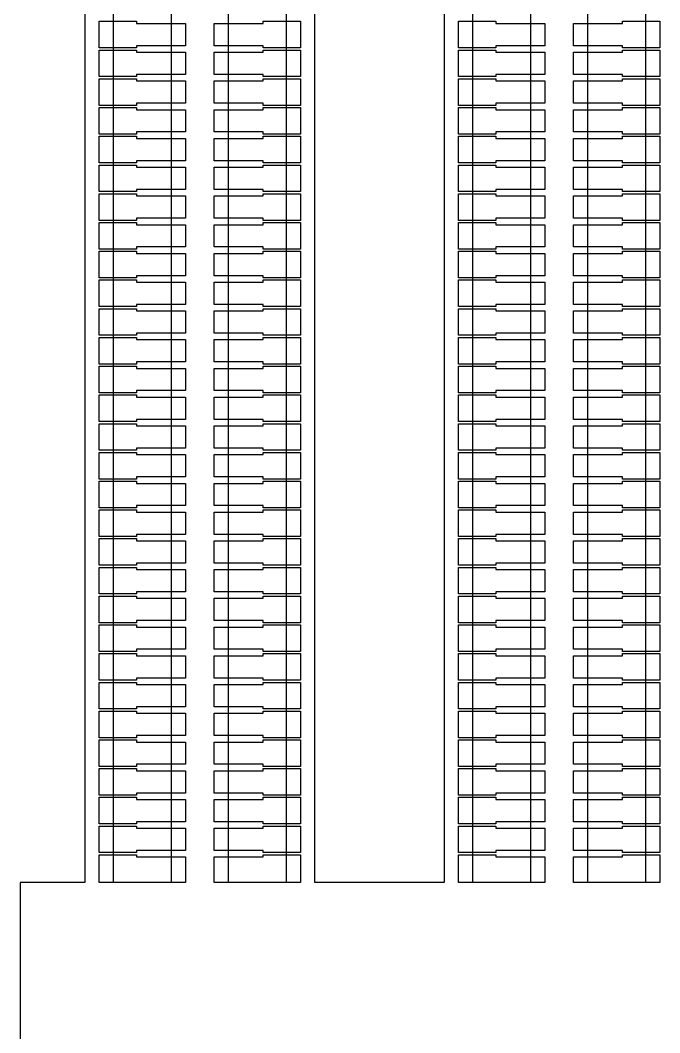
# Model space of a CAD drawing. Extents: x -38350 to 38650, y -35000 to 36000.
# Drawn here: x -4500 to -4055, y -1105 to -400 of the extents above; entities that cross this region are included whole.
import ezdxf

# ---------------------------------------------------------------- set-up
doc = ezdxf.new("R2010")
doc.units = 0
doc.header["$MEASUREMENT"] = 0
doc.layers.add('Layer1', color=10, linetype='Continuous')

msp = doc.modelspace()

# ---------------------------------------------------------------- linework, layer by layer
for p, q in [((-4455, -19), (-4455, -1000)), ((-4295, -1000), (-4295, -19)), ((-4205, -19), (-4205, -1000)), ((-4445, -419.25), (-4445, -400.75)), ((-4445, -400.75), (-4419, -400.75)), ((-4419, -400.75), (-4419, -402.25)), ((-4331, -402.25), (-4331, -400.75)), ((-4331, -400.75), (-4305, -400.75)), ((-4305, -400.75), (-4305, -419.25)), ((-4195, -419.25), (-4195, -400.75)), ((-4195, -400.75), (-4169, -400.75)), ((-4169, -400.75), (-4169, -402.25)), ((-4081, -402.25), (-4081, -400.75)), ((-4081, -400.75), (-4055, -400.75)), ((-4055, -400.75), (-4055, -419.25)), ((-4419, -402.25), (-4385, -402.25)), ((-4385, -402.25), (-4385, -417.75)), ((-4365, -417.75), (-4365, -402.25)), ((-4365, -402.25), (-4331, -402.25)), ((-4169, -402.25), (-4135, -402.25)), ((-4135, -402.25), (-4135, -417.75)), ((-4115, -417.75), (-4115, -402.25)), ((-4115, -402.25), (-4081, -402.25)), ((-4419, -419.25), (-4445, -419.25)), ((-4445, -439.25), (-4445, -420.75)), ((-4445, -420.75), (-4419, -420.75)), ((-4385, -417.75), (-4419, -417.75)), ((-4419, -417.75), (-4419, -419.25)), ((-4419, -420.75), (-4419, -422.25)), ((-4419, -422.25), (-4385, -422.25)), ((-4385, -422.25), (-4385, -437.75)), ((-4331, -417.75), (-4365, -417.75)), ((-4365, -437.75), (-4365, -422.25)), ((-4365, -422.25), (-4331, -422.25)), ((-4331, -419.25), (-4331, -417.75)), ((-4305, -419.25), (-4331, -419.25)), ((-4331, -422.25), (-4331, -420.75)), ((-4331, -420.75), (-4305, -420.75)), ((-4305, -420.75), (-4305, -439.25)), ((-4169, -419.25), (-4195, -419.25)), ((-4195, -439.25), (-4195, -420.75)), ((-4195, -420.75), (-4169, -420.75)), ((-4135, -417.75), (-4169, -417.75)), ((-4169, -417.75), (-4169, -419.25)), ((-4169, -420.75), (-4169, -422.25)), ((-4169, -422.25), (-4135, -422.25)), ((-4135, -422.25), (-4135, -437.75)), ((-4081, -417.75), (-4115, -417.75)), ((-4115, -437.75), (-4115, -422.25)), ((-4115, -422.25), (-4081, -422.25)), ((-4081, -419.25), (-4081, -417.75)), ((-4055, -419.25), (-4081, -419.25)), ((-4081, -422.25), (-4081, -420.75)), ((-4081, -420.75), (-4055, -420.75)), ((-4055, -420.75), (-4055, -439.25)), ((-4419, -439.25), (-4445, -439.25)), ((-4445, -459.25), (-4445, -440.75)), ((-4445, -440.75), (-4419, -440.75)), ((-4385, -437.75), (-4419, -437.75)), ((-4419, -437.75), (-4419, -439.25)), ((-4419, -440.75), (-4419, -442.25)), ((-4419, -442.25), (-4385, -442.25)), ((-4385, -442.25), (-4385, -457.75)), ((-4331, -437.75), (-4365, -437.75)), ((-4365, -457.75), (-4365, -442.25)), ((-4365, -442.25), (-4331, -442.25)), ((-4331, -439.25), (-4331, -437.75)), ((-4305, -439.25), (-4331, -439.25)), ((-4331, -442.25), (-4331, -440.75)), ((-4331, -440.75), (-4305, -440.75)), ((-4305, -440.75), (-4305, -459.25)), ((-4169, -439.25), (-4195, -439.25)), ((-4195, -459.25), (-4195, -440.75)), ((-4195, -440.75), (-4169, -440.75)), ((-4135, -437.75), (-4169, -437.75)), ((-4169, -437.75), (-4169, -439.25)), ((-4169, -440.75), (-4169, -442.25)), ((-4169, -442.25), (-4135, -442.25)), ((-4135, -442.25), (-4135, -457.75)), ((-4081, -437.75), (-4115, -437.75)), ((-4115, -457.75), (-4115, -442.25)), ((-4115, -442.25), (-4081, -442.25)), ((-4081, -439.25), (-4081, -437.75)), ((-4055, -439.25), (-4081, -439.25)), ((-4081, -442.25), (-4081, -440.75)), ((-4081, -440.75), (-4055, -440.75)), ((-4055, -440.75), (-4055, -459.25)), ((-4385, -457.75), (-4419, -457.75)), ((-4419, -457.75), (-4419, -459.25)), ((-4331, -457.75), (-4365, -457.75)), ((-4331, -459.25), (-4331, -457.75)), ((-4135, -457.75), (-4169, -457.75)), ((-4169, -457.75), (-4169, -459.25)), ((-4081, -457.75), (-4115, -457.75)), ((-4081, -459.25), (-4081, -457.75)), ((-4419, -459.25), (-4445, -459.25)), ((-4445, -479.25), (-4445, -460.75)), ((-4445, -460.75), (-4419, -460.75)), ((-4419, -460.75), (-4419, -462.25)), ((-4419, -462.25), (-4385, -462.25)), ((-4385, -462.25), (-4385, -477.75)), ((-4365, -477.75), (-4365, -462.25)), ((-4365, -462.25), (-4331, -462.25)), ((-4305, -459.25), (-4331, -459.25)), ((-4331, -462.25), (-4331, -460.75)), ((-4331, -460.75), (-4305, -460.75)), ((-4305, -460.75), (-4305, -479.25)), ((-4169, -459.25), (-4195, -459.25)), ((-4195, -479.25), (-4195, -460.75)), ((-4195, -460.75), (-4169, -460.75)), ((-4169, -460.75), (-4169, -462.25)), ((-4169, -462.25), (-4135, -462.25)), ((-4135, -462.25), (-4135, -477.75)), ((-4115, -477.75), (-4115, -462.25)), ((-4115, -462.25), (-4081, -462.25)), ((-4055, -459.25), (-4081, -459.25)), ((-4081, -462.25), (-4081, -460.75)), ((-4081, -460.75), (-4055, -460.75)), ((-4055, -460.75), (-4055, -479.25)), ((-4385, -477.75), (-4419, -477.75)), ((-4419, -477.75), (-4419, -479.25)), ((-4331, -477.75), (-4365, -477.75)), ((-4331, -479.25), (-4331, -477.75)), ((-4135, -477.75), (-4169, -477.75)), ((-4169, -477.75), (-4169, -479.25)), ((-4081, -477.75), (-4115, -477.75)), ((-4081, -479.25), (-4081, -477.75)), ((-4419, -479.25), (-4445, -479.25)), ((-4445, -499.25), (-4445, -480.75)), ((-4445, -480.75), (-4419, -480.75)), ((-4419, -480.75), (-4419, -482.25)), ((-4419, -482.25), (-4385, -482.25)), ((-4385, -482.25), (-4385, -497.75)), ((-4365, -497.75), (-4365, -482.25)), ((-4365, -482.25), (-4331, -482.25)), ((-4305, -479.25), (-4331, -479.25)), ((-4331, -482.25), (-4331, -480.75)), ((-4331, -480.75), (-4305, -480.75)), ((-4305, -480.75), (-4305, -499.25)), ((-4169, -479.25), (-4195, -479.25)), ((-4195, -499.25), (-4195, -480.75)), ((-4195, -480.75), (-4169, -480.75)), ((-4169, -480.75), (-4169, -482.25)), ((-4169, -482.25), (-4135, -482.25)), ((-4135, -482.25), (-4135, -497.75)), ((-4115, -497.75), (-4115, -482.25)), ((-4115, -482.25), (-4081, -482.25)), ((-4055, -479.25), (-4081, -479.25)), ((-4081, -482.25), (-4081, -480.75)), ((-4081, -480.75), (-4055, -480.75)), ((-4055, -480.75), (-4055, -499.25)), ((-4419, -499.25), (-4445, -499.25)), ((-4385, -497.75), (-4419, -497.75)), ((-4419, -497.75), (-4419, -499.25)), ((-4331, -497.75), (-4365, -497.75)), ((-4331, -499.25), (-4331, -497.75)), ((-4305, -499.25), (-4331, -499.25)), ((-4169, -499.25), (-4195, -499.25)), ((-4135, -497.75), (-4169, -497.75)), ((-4169, -497.75), (-4169, -499.25)), ((-4081, -497.75), (-4115, -497.75)), ((-4081, -499.25), (-4081, -497.75)), ((-4055, -499.25), (-4081, -499.25)), ((-4445, -519.25), (-4445, -500.75)), ((-4445, -500.75), (-4419, -500.75)), ((-4419, -500.75), (-4419, -502.25)), ((-4419, -502.25), (-4385, -502.25)), ((-4385, -502.25), (-4385, -517.75)), ((-4365, -517.75), (-4365, -502.25)), ((-4365, -502.25), (-4331, -502.25)), ((-4331, -502.25), (-4331, -500.75)), ((-4331, -500.75), (-4305, -500.75)), ((-4305, -500.75), (-4305, -519.25)), ((-4195, -519.25), (-4195, -500.75)), ((-4195, -500.75), (-4169, -500.75)), ((-4169, -500.75), (-4169, -502.25)), ((-4169, -502.25), (-4135, -502.25)), ((-4135, -502.25), (-4135, -517.75)), ((-4115, -517.75), (-4115, -502.25)), ((-4115, -502.25), (-4081, -502.25)), ((-4081, -502.25), (-4081, -500.75)), ((-4081, -500.75), (-4055, -500.75)), ((-4055, -500.75), (-4055, -519.25)), ((-4419, -519.25), (-4445, -519.25)), ((-4445, -539.25), (-4445, -520.75)), ((-4445, -520.75), (-4419, -520.75)), ((-4385, -517.75), (-4419, -517.75)), ((-4419, -517.75), (-4419, -519.25)), ((-4419, -520.75), (-4419, -522.25)), ((-4331, -517.75), (-4365, -517.75)), ((-4331, -519.25), (-4331, -517.75)), ((-4305, -519.25), (-4331, -519.25)), ((-4331, -522.25), (-4331, -520.75)), ((-4331, -520.75), (-4305, -520.75)), ((-4305, -520.75), (-4305, -539.25)), ((-4169, -519.25), (-4195, -519.25)), ((-4195, -539.25), (-4195, -520.75)), ((-4195, -520.75), (-4169, -520.75)), ((-4135, -517.75), (-4169, -517.75)), ((-4169, -517.75), (-4169, -519.25)), ((-4169, -520.75), (-4169, -522.25)), ((-4081, -517.75), (-4115, -517.75)), ((-4081, -519.25), (-4081, -517.75)), ((-4055, -519.25), (-4081, -519.25)), ((-4081, -522.25), (-4081, -520.75)), ((-4081, -520.75), (-4055, -520.75)), ((-4055, -520.75), (-4055, -539.25)), ((-4419, -522.25), (-4385, -522.25)), ((-4385, -522.25), (-4385, -537.75)), ((-4365, -537.75), (-4365, -522.25)), ((-4365, -522.25), (-4331, -522.25)), ((-4169, -522.25), (-4135, -522.25)), ((-4135, -522.25), (-4135, -537.75)), ((-4115, -537.75), (-4115, -522.25)), ((-4115, -522.25), (-4081, -522.25)), ((-4419, -539.25), (-4445, -539.25)), ((-4445, -559.25), (-4445, -540.75)), ((-4445, -540.75), (-4419, -540.75)), ((-4385, -537.75), (-4419, -537.75)), ((-4419, -537.75), (-4419, -539.25)), ((-4419, -540.75), (-4419, -542.25)), ((-4419, -542.25), (-4385, -542.25)), ((-4385, -542.25), (-4385, -557.75)), ((-4331, -537.75), (-4365, -537.75)), ((-4365, -557.75), (-4365, -542.25)), ((-4365, -542.25), (-4331, -542.25)), ((-4331, -539.25), (-4331, -537.75)), ((-4305, -539.25), (-4331, -539.25)), ((-4331, -542.25), (-4331, -540.75)), ((-4331, -540.75), (-4305, -540.75)), ((-4305, -540.75), (-4305, -559.25)), ((-4169, -539.25), (-4195, -539.25)), ((-4195, -559.25), (-4195, -540.75)), ((-4195, -540.75), (-4169, -540.75)), ((-4135, -537.75), (-4169, -537.75)), ((-4169, -537.75), (-4169, -539.25)), ((-4169, -540.75), (-4169, -542.25)), ((-4169, -542.25), (-4135, -542.25)), ((-4135, -542.25), (-4135, -557.75)), ((-4081, -537.75), (-4115, -537.75)), ((-4115, -557.75), (-4115, -542.25)), ((-4115, -542.25), (-4081, -542.25)), ((-4081, -539.25), (-4081, -537.75)), ((-4055, -539.25), (-4081, -539.25)), ((-4081, -542.25), (-4081, -540.75)), ((-4081, -540.75), (-4055, -540.75)), ((-4055, -540.75), (-4055, -559.25)), ((-4419, -559.25), (-4445, -559.25)), ((-4445, -579.25), (-4445, -560.75)), ((-4445, -560.75), (-4419, -560.75)), ((-4385, -557.75), (-4419, -557.75)), ((-4419, -557.75), (-4419, -559.25)), ((-4419, -560.75), (-4419, -562.25)), ((-4419, -562.25), (-4385, -562.25)), ((-4385, -562.25), (-4385, -577.75)), ((-4331, -557.75), (-4365, -557.75)), ((-4365, -577.75), (-4365, -562.25)), ((-4365, -562.25), (-4331, -562.25)), ((-4331, -559.25), (-4331, -557.75)), ((-4305, -559.25), (-4331, -559.25)), ((-4331, -562.25), (-4331, -560.75)), ((-4331, -560.75), (-4305, -560.75)), ((-4305, -560.75), (-4305, -579.25)), ((-4169, -559.25), (-4195, -559.25)), ((-4195, -579.25), (-4195, -560.75)), ((-4195, -560.75), (-4169, -560.75)), ((-4135, -557.75), (-4169, -557.75)), ((-4169, -557.75), (-4169, -559.25)), ((-4169, -560.75), (-4169, -562.25)), ((-4169, -562.25), (-4135, -562.25)), ((-4135, -562.25), (-4135, -577.75)), ((-4081, -557.75), (-4115, -557.75)), ((-4115, -577.75), (-4115, -562.25)), ((-4115, -562.25), (-4081, -562.25)), ((-4081, -559.25), (-4081, -557.75)), ((-4055, -559.25), (-4081, -559.25)), ((-4081, -562.25), (-4081, -560.75)), ((-4081, -560.75), (-4055, -560.75)), ((-4055, -560.75), (-4055, -579.25)), ((-4385, -577.75), (-4419, -577.75)), ((-4419, -577.75), (-4419, -579.25)), ((-4331, -577.75), (-4365, -577.75)), ((-4331, -579.25), (-4331, -577.75)), ((-4135, -577.75), (-4169, -577.75)), ((-4169, -577.75), (-4169, -579.25)), ((-4081, -577.75), (-4115, -577.75)), ((-4081, -579.25), (-4081, -577.75)), ((-4419, -579.25), (-4445, -579.25)), ((-4445, -599.25), (-4445, -580.75)), ((-4445, -580.75), (-4419, -580.75)), ((-4419, -580.75), (-4419, -582.25)), ((-4419, -582.25), (-4385, -582.25)), ((-4385, -582.25), (-4385, -597.75)), ((-4365, -597.75), (-4365, -582.25)), ((-4365, -582.25), (-4331, -582.25)), ((-4305, -579.25), (-4331, -579.25)), ((-4331, -582.25), (-4331, -580.75)), ((-4331, -580.75), (-4305, -580.75)), ((-4305, -580.75), (-4305, -599.25)), ((-4169, -579.25), (-4195, -579.25)), ((-4195, -599.25), (-4195, -580.75)), ((-4195, -580.75), (-4169, -580.75)), ((-4169, -580.75), (-4169, -582.25)), ((-4169, -582.25), (-4135, -582.25)), ((-4135, -582.25), (-4135, -597.75)), ((-4115, -597.75), (-4115, -582.25)), ((-4115, -582.25), (-4081, -582.25)), ((-4055, -579.25), (-4081, -579.25)), ((-4081, -582.25), (-4081, -580.75)), ((-4081, -580.75), (-4055, -580.75)), ((-4055, -580.75), (-4055, -599.25)), ((-4385, -597.75), (-4419, -597.75)), ((-4419, -597.75), (-4419, -599.25)), ((-4331, -597.75), (-4365, -597.75)), ((-4331, -599.25), (-4331, -597.75)), ((-4135, -597.75), (-4169, -597.75)), ((-4169, -597.75), (-4169, -599.25)), ((-4081, -597.75), (-4115, -597.75)), ((-4081, -599.25), (-4081, -597.75)), ((-4419, -599.25), (-4445, -599.25)), ((-4445, -619.25), (-4445, -600.75)), ((-4445, -600.75), (-4419, -600.75)), ((-4419, -600.75), (-4419, -602.25)), ((-4419, -602.25), (-4385, -602.25)), ((-4385, -602.25), (-4385, -617.75)), ((-4365, -617.75), (-4365, -602.25)), ((-4365, -602.25), (-4331, -602.25)), ((-4305, -599.25), (-4331, -599.25)), ((-4331, -602.25), (-4331, -600.75)), ((-4331, -600.75), (-4305, -600.75)), ((-4305, -600.75), (-4305, -619.25)), ((-4169, -599.25), (-4195, -599.25)), ((-4195, -619.25), (-4195, -600.75)), ((-4195, -600.75), (-4169, -600.75)), ((-4169, -600.75), (-4169, -602.25)), ((-4169, -602.25), (-4135, -602.25)), ((-4135, -602.25), (-4135, -617.75)), ((-4115, -617.75), (-4115, -602.25)), ((-4115, -602.25), (-4081, -602.25)), ((-4055, -599.25), (-4081, -599.25)), ((-4081, -602.25), (-4081, -600.75)), ((-4081, -600.75), (-4055, -600.75)), ((-4055, -600.75), (-4055, -619.25)), ((-4419, -619.25), (-4445, -619.25)), ((-4385, -617.75), (-4419, -617.75)), ((-4419, -617.75), (-4419, -619.25)), ((-4331, -617.75), (-4365, -617.75)), ((-4331, -619.25), (-4331, -617.75)), ((-4305, -619.25), (-4331, -619.25)), ((-4169, -619.25), (-4195, -619.25)), ((-4135, -617.75), (-4169, -617.75)), ((-4169, -617.75), (-4169, -619.25)), ((-4081, -617.75), (-4115, -617.75)), ((-4081, -619.25), (-4081, -617.75)), ((-4055, -619.25), (-4081, -619.25)), ((-4445, -639.25), (-4445, -620.75)), ((-4445, -620.75), (-4419, -620.75)), ((-4419, -620.75), (-4419, -622.25)), ((-4419, -622.25), (-4385, -622.25)), ((-4385, -622.25), (-4385, -637.75)), ((-4365, -637.75), (-4365, -622.25)), ((-4365, -622.25), (-4331, -622.25)), ((-4331, -622.25), (-4331, -620.75)), ((-4331, -620.75), (-4305, -620.75)), ((-4305, -620.75), (-4305, -639.25)), ((-4195, -639.25), (-4195, -620.75)), ((-4195, -620.75), (-4169, -620.75)), ((-4169, -620.75), (-4169, -622.25)), ((-4169, -622.25), (-4135, -622.25)), ((-4135, -622.25), (-4135, -637.75)), ((-4115, -637.75), (-4115, -622.25)), ((-4115, -622.25), (-4081, -622.25)), ((-4081, -622.25), (-4081, -620.75)), ((-4081, -620.75), (-4055, -620.75)), ((-4055, -620.75), (-4055, -639.25)), ((-4419, -639.25), (-4445, -639.25)), ((-4445, -659.25), (-4445, -640.75)), ((-4445, -640.75), (-4419, -640.75)), ((-4385, -637.75), (-4419, -637.75)), ((-4419, -637.75), (-4419, -639.25)), ((-4419, -640.75), (-4419, -642.25)), ((-4331, -637.75), (-4365, -637.75)), ((-4331, -639.25), (-4331, -637.75)), ((-4305, -639.25), (-4331, -639.25)), ((-4331, -642.25), (-4331, -640.75)), ((-4331, -640.75), (-4305, -640.75)), ((-4305, -640.75), (-4305, -659.25)), ((-4169, -639.25), (-4195, -639.25)), ((-4195, -659.25), (-4195, -640.75)), ((-4195, -640.75), (-4169, -640.75)), ((-4135, -637.75), (-4169, -637.75)), ((-4169, -637.75), (-4169, -639.25)), ((-4169, -640.75), (-4169, -642.25)), ((-4081, -637.75), (-4115, -637.75)), ((-4081, -639.25), (-4081, -637.75)), ((-4055, -639.25), (-4081, -639.25)), ((-4081, -642.25), (-4081, -640.75)), ((-4081, -640.75), (-4055, -640.75)), ((-4055, -640.75), (-4055, -659.25)), ((-4419, -642.25), (-4385, -642.25)), ((-4385, -642.25), (-4385, -657.75)), ((-4365, -657.75), (-4365, -642.25)), ((-4365, -642.25), (-4331, -642.25)), ((-4169, -642.25), (-4135, -642.25)), ((-4135, -642.25), (-4135, -657.75)), ((-4115, -657.75), (-4115, -642.25)), ((-4115, -642.25), (-4081, -642.25)), ((-4419, -659.25), (-4445, -659.25)), ((-4445, -679.25), (-4445, -660.75)), ((-4445, -660.75), (-4419, -660.75)), ((-4385, -657.75), (-4419, -657.75)), ((-4419, -657.75), (-4419, -659.25)), ((-4419, -660.75), (-4419, -662.25)), ((-4419, -662.25), (-4385, -662.25)), ((-4385, -662.25), (-4385, -677.75)), ((-4331, -657.75), (-4365, -657.75)), ((-4365, -677.75), (-4365, -662.25)), ((-4365, -662.25), (-4331, -662.25)), ((-4331, -659.25), (-4331, -657.75)), ((-4305, -659.25), (-4331, -659.25)), ((-4331, -662.25), (-4331, -660.75)), ((-4331, -660.75), (-4305, -660.75)), ((-4305, -660.75), (-4305, -679.25)), ((-4169, -659.25), (-4195, -659.25)), ((-4195, -679.25), (-4195, -660.75)), ((-4195, -660.75), (-4169, -660.75)), ((-4135, -657.75), (-4169, -657.75)), ((-4169, -657.75), (-4169, -659.25)), ((-4169, -660.75), (-4169, -662.25)), ((-4169, -662.25), (-4135, -662.25)), ((-4135, -662.25), (-4135, -677.75)), ((-4081, -657.75), (-4115, -657.75)), ((-4115, -677.75), (-4115, -662.25)), ((-4115, -662.25), (-4081, -662.25)), ((-4081, -659.25), (-4081, -657.75)), ((-4055, -659.25), (-4081, -659.25)), ((-4081, -662.25), (-4081, -660.75)), ((-4081, -660.75), (-4055, -660.75)), ((-4055, -660.75), (-4055, -679.25)), ((-4419, -679.25), (-4445, -679.25)), ((-4445, -699.25), (-4445, -680.75)), ((-4445, -680.75), (-4419, -680.75)), ((-4385, -677.75), (-4419, -677.75)), ((-4419, -677.75), (-4419, -679.25)), ((-4419, -680.75), (-4419, -682.25)), ((-4419, -682.25), (-4385, -682.25)), ((-4385, -682.25), (-4385, -697.75)), ((-4331, -677.75), (-4365, -677.75)), ((-4365, -697.75), (-4365, -682.25)), ((-4365, -682.25), (-4331, -682.25)), ((-4331, -679.25), (-4331, -677.75)), ((-4305, -679.25), (-4331, -679.25)), ((-4331, -682.25), (-4331, -680.75)), ((-4331, -680.75), (-4305, -680.75)), ((-4305, -680.75), (-4305, -699.25)), ((-4169, -679.25), (-4195, -679.25)), ((-4195, -699.25), (-4195, -680.75)), ((-4195, -680.75), (-4169, -680.75)), ((-4135, -677.75), (-4169, -677.75)), ((-4169, -677.75), (-4169, -679.25)), ((-4169, -680.75), (-4169, -682.25)), ((-4169, -682.25), (-4135, -682.25)), ((-4135, -682.25), (-4135, -697.75)), ((-4081, -677.75), (-4115, -677.75)), ((-4115, -697.75), (-4115, -682.25)), ((-4115, -682.25), (-4081, -682.25)), ((-4081, -679.25), (-4081, -677.75)), ((-4055, -679.25), (-4081, -679.25)), ((-4081, -682.25), (-4081, -680.75)), ((-4081, -680.75), (-4055, -680.75)), ((-4055, -680.75), (-4055, -699.25)), ((-4419, -699.25), (-4445, -699.25)), ((-4445, -719.25), (-4445, -700.75)), ((-4445, -700.75), (-4419, -700.75)), ((-4385, -697.75), (-4419, -697.75)), ((-4419, -697.75), (-4419, -699.25)), ((-4419, -700.75), (-4419, -702.25)), ((-4419, -702.25), (-4385, -702.25)), ((-4385, -702.25), (-4385, -717.75)), ((-4331, -697.75), (-4365, -697.75)), ((-4365, -717.75), (-4365, -702.25)), ((-4365, -702.25), (-4331, -702.25)), ((-4331, -699.25), (-4331, -697.75)), ((-4305, -699.25), (-4331, -699.25)), ((-4331, -702.25), (-4331, -700.75)), ((-4331, -700.75), (-4305, -700.75)), ((-4305, -700.75), (-4305, -719.25)), ((-4169, -699.25), (-4195, -699.25)), ((-4195, -719.25), (-4195, -700.75)), ((-4195, -700.75), (-4169, -700.75)), ((-4135, -697.75), (-4169, -697.75)), ((-4169, -697.75), (-4169, -699.25)), ((-4169, -700.75), (-4169, -702.25)), ((-4169, -702.25), (-4135, -702.25)), ((-4135, -702.25), (-4135, -717.75)), ((-4081, -697.75), (-4115, -697.75)), ((-4115, -717.75), (-4115, -702.25)), ((-4115, -702.25), (-4081, -702.25)), ((-4081, -699.25), (-4081, -697.75)), ((-4055, -699.25), (-4081, -699.25)), ((-4081, -702.25), (-4081, -700.75)), ((-4081, -700.75), (-4055, -700.75)), ((-4055, -700.75), (-4055, -719.25)), ((-4385, -717.75), (-4419, -717.75)), ((-4419, -717.75), (-4419, -719.25)), ((-4331, -717.75), (-4365, -717.75)), ((-4331, -719.25), (-4331, -717.75)), ((-4135, -717.75), (-4169, -717.75)), ((-4169, -717.75), (-4169, -719.25)), ((-4081, -717.75), (-4115, -717.75)), ((-4081, -719.25), (-4081, -717.75)), ((-4419, -719.25), (-4445, -719.25)), ((-4445, -739.25), (-4445, -720.75)), ((-4445, -720.75), (-4419, -720.75)), ((-4419, -720.75), (-4419, -722.25)), ((-4419, -722.25), (-4385, -722.25)), ((-4385, -722.25), (-4385, -737.75)), ((-4365, -737.75), (-4365, -722.25)), ((-4365, -722.25), (-4331, -722.25)), ((-4305, -719.25), (-4331, -719.25)), ((-4331, -722.25), (-4331, -720.75)), ((-4331, -720.75), (-4305, -720.75)), ((-4305, -720.75), (-4305, -739.25)), ((-4169, -719.25), (-4195, -719.25)), ((-4195, -739.25), (-4195, -720.75)), ((-4195, -720.75), (-4169, -720.75)), ((-4169, -720.75), (-4169, -722.25)), ((-4169, -722.25), (-4135, -722.25)), ((-4135, -722.25), (-4135, -737.75)), ((-4115, -737.75), (-4115, -722.25)), ((-4115, -722.25), (-4081, -722.25)), ((-4055, -719.25), (-4081, -719.25)), ((-4081, -722.25), (-4081, -720.75)), ((-4081, -720.75), (-4055, -720.75)), ((-4055, -720.75), (-4055, -739.25)), ((-4419, -739.25), (-4445, -739.25)), ((-4385, -737.75), (-4419, -737.75)), ((-4419, -737.75), (-4419, -739.25)), ((-4331, -737.75), (-4365, -737.75)), ((-4331, -739.25), (-4331, -737.75)), ((-4305, -739.25), (-4331, -739.25)), ((-4169, -739.25), (-4195, -739.25)), ((-4135, -737.75), (-4169, -737.75)), ((-4169, -737.75), (-4169, -739.25)), ((-4081, -737.75), (-4115, -737.75)), ((-4081, -739.25), (-4081, -737.75)), ((-4055, -739.25), (-4081, -739.25)), ((-4445, -759.25), (-4445, -740.75)), ((-4445, -740.75), (-4419, -740.75)), ((-4419, -740.75), (-4419, -742.25)), ((-4419, -742.25), (-4385, -742.25)), ((-4385, -742.25), (-4385, -757.75)), ((-4365, -757.75), (-4365, -742.25)), ((-4365, -742.25), (-4331, -742.25)), ((-4331, -742.25), (-4331, -740.75)), ((-4331, -740.75), (-4305, -740.75)), ((-4305, -740.75), (-4305, -759.25)), ((-4195, -759.25), (-4195, -740.75)), ((-4195, -740.75), (-4169, -740.75)), ((-4169, -740.75), (-4169, -742.25)), ((-4169, -742.25), (-4135, -742.25)), ((-4135, -742.25), (-4135, -757.75)), ((-4115, -757.75), (-4115, -742.25)), ((-4115, -742.25), (-4081, -742.25)), ((-4081, -742.25), (-4081, -740.75)), ((-4081, -740.75), (-4055, -740.75)), ((-4055, -740.75), (-4055, -759.25)), ((-4419, -759.25), (-4445, -759.25)), ((-4445, -779.25), (-4445, -760.75)), ((-4445, -760.75), (-4419, -760.75)), ((-4385, -757.75), (-4419, -757.75)), ((-4419, -757.75), (-4419, -759.25)), ((-4419, -760.75), (-4419, -762.25)), ((-4331, -757.75), (-4365, -757.75)), ((-4331, -759.25), (-4331, -757.75)), ((-4305, -759.25), (-4331, -759.25)), ((-4331, -762.25), (-4331, -760.75)), ((-4331, -760.75), (-4305, -760.75)), ((-4305, -760.75), (-4305, -779.25)), ((-4169, -759.25), (-4195, -759.25)), ((-4195, -779.25), (-4195, -760.75)), ((-4195, -760.75), (-4169, -760.75)), ((-4135, -757.75), (-4169, -757.75)), ((-4169, -757.75), (-4169, -759.25)), ((-4169, -760.75), (-4169, -762.25)), ((-4081, -757.75), (-4115, -757.75)), ((-4081, -759.25), (-4081, -757.75)), ((-4055, -759.25), (-4081, -759.25)), ((-4081, -762.25), (-4081, -760.75)), ((-4081, -760.75), (-4055, -760.75)), ((-4055, -760.75), (-4055, -779.25)), ((-4419, -762.25), (-4385, -762.25)), ((-4385, -762.25), (-4385, -777.75)), ((-4365, -777.75), (-4365, -762.25)), ((-4365, -762.25), (-4331, -762.25)), ((-4169, -762.25), (-4135, -762.25)), ((-4135, -762.25), (-4135, -777.75)), ((-4115, -777.75), (-4115, -762.25)), ((-4115, -762.25), (-4081, -762.25)), ((-4419, -779.25), (-4445, -779.25)), ((-4445, -799.25), (-4445, -780.75)), ((-4445, -780.75), (-4419, -780.75)), ((-4385, -777.75), (-4419, -777.75)), ((-4419, -777.75), (-4419, -779.25)), ((-4419, -780.75), (-4419, -782.25)), ((-4331, -777.75), (-4365, -777.75)), ((-4331, -779.25), (-4331, -777.75)), ((-4305, -779.25), (-4331, -779.25)), ((-4331, -782.25), (-4331, -780.75)), ((-4331, -780.75), (-4305, -780.75)), ((-4305, -780.75), (-4305, -799.25)), ((-4169, -779.25), (-4195, -779.25)), ((-4195, -799.25), (-4195, -780.75)), ((-4195, -780.75), (-4169, -780.75)), ((-4135, -777.75), (-4169, -777.75)), ((-4169, -777.75), (-4169, -779.25)), ((-4169, -780.75), (-4169, -782.25)), ((-4081, -777.75), (-4115, -777.75)), ((-4081, -779.25), (-4081, -777.75)), ((-4055, -779.25), (-4081, -779.25)), ((-4081, -782.25), (-4081, -780.75)), ((-4081, -780.75), (-4055, -780.75)), ((-4055, -780.75), (-4055, -799.25)), ((-4419, -782.25), (-4385, -782.25)), ((-4385, -782.25), (-4385, -797.75)), ((-4365, -797.75), (-4365, -782.25)), ((-4365, -782.25), (-4331, -782.25)), ((-4169, -782.25), (-4135, -782.25)), ((-4135, -782.25), (-4135, -797.75)), ((-4115, -797.75), (-4115, -782.25)), ((-4115, -782.25), (-4081, -782.25)), ((-4419, -799.25), (-4445, -799.25)), ((-4445, -819.25), (-4445, -800.75)), ((-4445, -800.75), (-4419, -800.75)), ((-4385, -797.75), (-4419, -797.75)), ((-4419, -797.75), (-4419, -799.25)), ((-4419, -800.75), (-4419, -802.25)), ((-4419, -802.25), (-4385, -802.25)), ((-4385, -802.25), (-4385, -817.75)), ((-4331, -797.75), (-4365, -797.75)), ((-4365, -817.75), (-4365, -802.25)), ((-4365, -802.25), (-4331, -802.25)), ((-4331, -799.25), (-4331, -797.75)), ((-4305, -799.25), (-4331, -799.25)), ((-4331, -802.25), (-4331, -800.75)), ((-4331, -800.75), (-4305, -800.75)), ((-4305, -800.75), (-4305, -819.25)), ((-4169, -799.25), (-4195, -799.25)), ((-4195, -819.25), (-4195, -800.75)), ((-4195, -800.75), (-4169, -800.75)), ((-4135, -797.75), (-4169, -797.75)), ((-4169, -797.75), (-4169, -799.25)), ((-4169, -800.75), (-4169, -802.25)), ((-4169, -802.25), (-4135, -802.25)), ((-4135, -802.25), (-4135, -817.75)), ((-4081, -797.75), (-4115, -797.75)), ((-4115, -817.75), (-4115, -802.25)), ((-4115, -802.25), (-4081, -802.25)), ((-4081, -799.25), (-4081, -797.75)), ((-4055, -799.25), (-4081, -799.25)), ((-4081, -802.25), (-4081, -800.75)), ((-4081, -800.75), (-4055, -800.75)), ((-4055, -800.75), (-4055, -819.25)), ((-4419, -819.25), (-4445, -819.25)), ((-4445, -839.25), (-4445, -820.75)), ((-4445, -820.75), (-4419, -820.75)), ((-4385, -817.75), (-4419, -817.75)), ((-4419, -817.75), (-4419, -819.25)), ((-4419, -820.75), (-4419, -822.25)), ((-4419, -822.25), (-4385, -822.25)), ((-4385, -822.25), (-4385, -837.75)), ((-4331, -817.75), (-4365, -817.75)), ((-4365, -837.75), (-4365, -822.25)), ((-4365, -822.25), (-4331, -822.25)), ((-4331, -819.25), (-4331, -817.75)), ((-4305, -819.25), (-4331, -819.25)), ((-4331, -822.25), (-4331, -820.75)), ((-4331, -820.75), (-4305, -820.75)), ((-4305, -820.75), (-4305, -839.25)), ((-4169, -819.25), (-4195, -819.25)), ((-4195, -839.25), (-4195, -820.75)), ((-4195, -820.75), (-4169, -820.75)), ((-4135, -817.75), (-4169, -817.75)), ((-4169, -817.75), (-4169, -819.25)), ((-4169, -820.75), (-4169, -822.25)), ((-4169, -822.25), (-4135, -822.25)), ((-4135, -822.25), (-4135, -837.75)), ((-4081, -817.75), (-4115, -817.75)), ((-4115, -837.75), (-4115, -822.25)), ((-4115, -822.25), (-4081, -822.25)), ((-4081, -819.25), (-4081, -817.75)), ((-4055, -819.25), (-4081, -819.25)), ((-4081, -822.25), (-4081, -820.75)), ((-4081, -820.75), (-4055, -820.75)), ((-4055, -820.75), (-4055, -839.25)), ((-4385, -837.75), (-4419, -837.75)), ((-4419, -837.75), (-4419, -839.25)), ((-4331, -837.75), (-4365, -837.75)), ((-4331, -839.25), (-4331, -837.75)), ((-4135, -837.75), (-4169, -837.75)), ((-4169, -837.75), (-4169, -839.25)), ((-4081, -837.75), (-4115, -837.75)), ((-4081, -839.25), (-4081, -837.75)), ((-4419, -839.25), (-4445, -839.25)), ((-4445, -859.25), (-4445, -840.75)), ((-4445, -840.75), (-4419, -840.75)), ((-4419, -840.75), (-4419, -842.25)), ((-4419, -842.25), (-4385, -842.25)), ((-4385, -842.25), (-4385, -857.75)), ((-4365, -857.75), (-4365, -842.25)), ((-4365, -842.25), (-4331, -842.25)), ((-4305, -839.25), (-4331, -839.25)), ((-4331, -842.25), (-4331, -840.75)), ((-4331, -840.75), (-4305, -840.75)), ((-4305, -840.75), (-4305, -859.25)), ((-4169, -839.25), (-4195, -839.25)), ((-4195, -859.25), (-4195, -840.75)), ((-4195, -840.75), (-4169, -840.75)), ((-4169, -840.75), (-4169, -842.25)), ((-4169, -842.25), (-4135, -842.25)), ((-4135, -842.25), (-4135, -857.75)), ((-4115, -857.75), (-4115, -842.25)), ((-4115, -842.25), (-4081, -842.25)), ((-4055, -839.25), (-4081, -839.25)), ((-4081, -842.25), (-4081, -840.75)), ((-4081, -840.75), (-4055, -840.75)), ((-4055, -840.75), (-4055, -859.25)), ((-4419, -859.25), (-4445, -859.25)), ((-4385, -857.75), (-4419, -857.75)), ((-4419, -857.75), (-4419, -859.25)), ((-4331, -857.75), (-4365, -857.75)), ((-4331, -859.25), (-4331, -857.75)), ((-4305, -859.25), (-4331, -859.25)), ((-4169, -859.25), (-4195, -859.25)), ((-4135, -857.75), (-4169, -857.75)), ((-4169, -857.75), (-4169, -859.25)), ((-4081, -857.75), (-4115, -857.75)), ((-4081, -859.25), (-4081, -857.75)), ((-4055, -859.25), (-4081, -859.25)), ((-4445, -879.25), (-4445, -860.75)), ((-4445, -860.75), (-4419, -860.75)), ((-4419, -860.75), (-4419, -862.25)), ((-4419, -862.25), (-4385, -862.25)), ((-4385, -862.25), (-4385, -877.75)), ((-4365, -877.75), (-4365, -862.25)), ((-4365, -862.25), (-4331, -862.25)), ((-4331, -862.25), (-4331, -860.75)), ((-4331, -860.75), (-4305, -860.75)), ((-4305, -860.75), (-4305, -879.25)), ((-4195, -879.25), (-4195, -860.75)), ((-4195, -860.75), (-4169, -860.75)), ((-4169, -860.75), (-4169, -862.25)), ((-4169, -862.25), (-4135, -862.25)), ((-4135, -862.25), (-4135, -877.75)), ((-4115, -877.75), (-4115, -862.25)), ((-4115, -862.25), (-4081, -862.25)), ((-4081, -862.25), (-4081, -860.75)), ((-4081, -860.75), (-4055, -860.75)), ((-4055, -860.75), (-4055, -879.25)), ((-4419, -879.25), (-4445, -879.25)), ((-4385, -877.75), (-4419, -877.75)), ((-4419, -877.75), (-4419, -879.25)), ((-4331, -877.75), (-4365, -877.75)), ((-4331, -879.25), (-4331, -877.75)), ((-4305, -879.25), (-4331, -879.25)), ((-4169, -879.25), (-4195, -879.25)), ((-4135, -877.75), (-4169, -877.75)), ((-4169, -877.75), (-4169, -879.25)), ((-4081, -877.75), (-4115, -877.75)), ((-4081, -879.25), (-4081, -877.75)), ((-4055, -879.25), (-4081, -879.25)), ((-4445, -899.25), (-4445, -880.75)), ((-4445, -880.75), (-4419, -880.75)), ((-4419, -880.75), (-4419, -882.25)), ((-4419, -882.25), (-4385, -882.25)), ((-4385, -882.25), (-4385, -897.75)), ((-4365, -897.75), (-4365, -882.25)), ((-4365, -882.25), (-4331, -882.25)), ((-4331, -882.25), (-4331, -880.75)), ((-4331, -880.75), (-4305, -880.75)), ((-4305, -880.75), (-4305, -899.25)), ((-4195, -899.25), (-4195, -880.75)), ((-4195, -880.75), (-4169, -880.75)), ((-4169, -880.75), (-4169, -882.25)), ((-4169, -882.25), (-4135, -882.25)), ((-4135, -882.25), (-4135, -897.75)), ((-4115, -897.75), (-4115, -882.25)), ((-4115, -882.25), (-4081, -882.25)), ((-4081, -882.25), (-4081, -880.75)), ((-4081, -880.75), (-4055, -880.75)), ((-4055, -880.75), (-4055, -899.25)), ((-4419, -899.25), (-4445, -899.25)), ((-4445, -919.25), (-4445, -900.75)), ((-4445, -900.75), (-4419, -900.75)), ((-4385, -897.75), (-4419, -897.75)), ((-4419, -897.75), (-4419, -899.25)), ((-4419, -900.75), (-4419, -902.25)), ((-4331, -897.75), (-4365, -897.75)), ((-4331, -899.25), (-4331, -897.75)), ((-4305, -899.25), (-4331, -899.25)), ((-4331, -902.25), (-4331, -900.75)), ((-4331, -900.75), (-4305, -900.75)), ((-4305, -900.75), (-4305, -919.25)), ((-4169, -899.25), (-4195, -899.25)), ((-4195, -919.25), (-4195, -900.75)), ((-4195, -900.75), (-4169, -900.75)), ((-4135, -897.75), (-4169, -897.75)), ((-4169, -897.75), (-4169, -899.25)), ((-4169, -900.75), (-4169, -902.25)), ((-4081, -897.75), (-4115, -897.75)), ((-4081, -899.25), (-4081, -897.75)), ((-4055, -899.25), (-4081, -899.25)), ((-4081, -902.25), (-4081, -900.75)), ((-4081, -900.75), (-4055, -900.75)), ((-4055, -900.75), (-4055, -919.25)), ((-4419, -902.25), (-4385, -902.25)), ((-4385, -902.25), (-4385, -917.75)), ((-4365, -917.75), (-4365, -902.25)), ((-4365, -902.25), (-4331, -902.25)), ((-4169, -902.25), (-4135, -902.25)), ((-4135, -902.25), (-4135, -917.75)), ((-4115, -917.75), (-4115, -902.25)), ((-4115, -902.25), (-4081, -902.25)), ((-4419, -919.25), (-4445, -919.25)), ((-4445, -939.25), (-4445, -920.75)), ((-4445, -920.75), (-4419, -920.75)), ((-4385, -917.75), (-4419, -917.75)), ((-4419, -917.75), (-4419, -919.25)), ((-4419, -920.75), (-4419, -922.25)), ((-4419, -922.25), (-4385, -922.25)), ((-4385, -922.25), (-4385, -937.75)), ((-4331, -917.75), (-4365, -917.75)), ((-4365, -937.75), (-4365, -922.25)), ((-4365, -922.25), (-4331, -922.25)), ((-4331, -919.25), (-4331, -917.75)), ((-4305, -919.25), (-4331, -919.25)), ((-4331, -922.25), (-4331, -920.75)), ((-4331, -920.75), (-4305, -920.75)), ((-4305, -920.75), (-4305, -939.25)), ((-4169, -919.25), (-4195, -919.25)), ((-4195, -939.25), (-4195, -920.75)), ((-4195, -920.75), (-4169, -920.75)), ((-4135, -917.75), (-4169, -917.75)), ((-4169, -917.75), (-4169, -919.25)), ((-4169, -920.75), (-4169, -922.25)), ((-4169, -922.25), (-4135, -922.25)), ((-4135, -922.25), (-4135, -937.75)), ((-4081, -917.75), (-4115, -917.75)), ((-4115, -937.75), (-4115, -922.25)), ((-4115, -922.25), (-4081, -922.25)), ((-4081, -919.25), (-4081, -917.75)), ((-4055, -919.25), (-4081, -919.25)), ((-4081, -922.25), (-4081, -920.75)), ((-4081, -920.75), (-4055, -920.75)), ((-4055, -920.75), (-4055, -939.25)), ((-4419, -939.25), (-4445, -939.25)), ((-4445, -959.25), (-4445, -940.75)), ((-4445, -940.75), (-4419, -940.75)), ((-4385, -937.75), (-4419, -937.75)), ((-4419, -937.75), (-4419, -939.25)), ((-4419, -940.75), (-4419, -942.25)), ((-4419, -942.25), (-4385, -942.25)), ((-4385, -942.25), (-4385, -957.75)), ((-4331, -937.75), (-4365, -937.75)), ((-4365, -957.75), (-4365, -942.25)), ((-4365, -942.25), (-4331, -942.25)), ((-4331, -939.25), (-4331, -937.75)), ((-4305, -939.25), (-4331, -939.25)), ((-4331, -942.25), (-4331, -940.75)), ((-4331, -940.75), (-4305, -940.75)), ((-4305, -940.75), (-4305, -959.25)), ((-4169, -939.25), (-4195, -939.25)), ((-4195, -959.25), (-4195, -940.75)), ((-4195, -940.75), (-4169, -940.75)), ((-4135, -937.75), (-4169, -937.75)), ((-4169, -937.75), (-4169, -939.25)), ((-4169, -940.75), (-4169, -942.25)), ((-4169, -942.25), (-4135, -942.25)), ((-4135, -942.25), (-4135, -957.75)), ((-4081, -937.75), (-4115, -937.75)), ((-4115, -957.75), (-4115, -942.25)), ((-4115, -942.25), (-4081, -942.25)), ((-4081, -939.25), (-4081, -937.75)), ((-4055, -939.25), (-4081, -939.25)), ((-4081, -942.25), (-4081, -940.75)), ((-4081, -940.75), (-4055, -940.75)), ((-4055, -940.75), (-4055, -959.25)), ((-4385, -957.75), (-4419, -957.75)), ((-4419, -957.75), (-4419, -959.25)), ((-4331, -957.75), (-4365, -957.75)), ((-4331, -959.25), (-4331, -957.75)), ((-4135, -957.75), (-4169, -957.75)), ((-4169, -957.75), (-4169, -959.25)), ((-4081, -957.75), (-4115, -957.75)), ((-4081, -959.25), (-4081, -957.75)), ((-4419, -959.25), (-4445, -959.25)), ((-4445, -979.25), (-4445, -960.75)), ((-4445, -960.75), (-4419, -960.75)), ((-4419, -960.75), (-4419, -962.25)), ((-4419, -962.25), (-4385, -962.25)), ((-4385, -962.25), (-4385, -977.75)), ((-4365, -977.75), (-4365, -962.25)), ((-4365, -962.25), (-4331, -962.25)), ((-4305, -959.25), (-4331, -959.25)), ((-4331, -962.25), (-4331, -960.75)), ((-4331, -960.75), (-4305, -960.75)), ((-4305, -960.75), (-4305, -979.25)), ((-4169, -959.25), (-4195, -959.25)), ((-4195, -979.25), (-4195, -960.75)), ((-4195, -960.75), (-4169, -960.75)), ((-4169, -960.75), (-4169, -962.25)), ((-4169, -962.25), (-4135, -962.25)), ((-4135, -962.25), (-4135, -977.75)), ((-4115, -977.75), (-4115, -962.25)), ((-4115, -962.25), (-4081, -962.25)), ((-4055, -959.25), (-4081, -959.25)), ((-4081, -962.25), (-4081, -960.75)), ((-4081, -960.75), (-4055, -960.75)), ((-4055, -960.75), (-4055, -979.25)), ((-4419, -979.25), (-4445, -979.25)), ((-4385, -977.75), (-4419, -977.75)), ((-4419, -977.75), (-4419, -979.25)), ((-4331, -977.75), (-4365, -977.75)), ((-4331, -979.25), (-4331, -977.75)), ((-4305, -979.25), (-4331, -979.25)), ((-4169, -979.25), (-4195, -979.25)), ((-4135, -977.75), (-4169, -977.75)), ((-4169, -977.75), (-4169, -979.25)), ((-4081, -977.75), (-4115, -977.75)), ((-4081, -979.25), (-4081, -977.75)), ((-4055, -979.25), (-4081, -979.25)), ((-4445, -1000), (-4445, -980.75)), ((-4445, -980.75), (-4419, -980.75)), ((-4419, -980.75), (-4419, -982.25)), ((-4419, -982.25), (-4385, -982.25)), ((-4385, -982.25), (-4385, -1000)), ((-4365, -1000), (-4365, -982.25)), ((-4365, -982.25), (-4331, -982.25)), ((-4331, -982.25), (-4331, -980.75)), ((-4331, -980.75), (-4305, -980.75)), ((-4305, -980.75), (-4305, -1000)), ((-4195, -1000), (-4195, -980.75)), ((-4195, -980.75), (-4169, -980.75)), ((-4169, -980.75), (-4169, -982.25)), ((-4169, -982.25), (-4135, -982.25)), ((-4135, -982.25), (-4135, -1000)), ((-4115, -1000), (-4115, -982.25)), ((-4115, -982.25), (-4081, -982.25)), ((-4081, -982.25), (-4081, -980.75)), ((-4081, -980.75), (-4055, -980.75)), ((-4055, -980.75), (-4055, -1000)), ((-4455, -1000), (-4500, -1000)), ((-4500, -1000), (-4500, -4500)), ((-4385, -1000), (-4445, -1000)), ((-4305, -1000), (-4365, -1000)), ((-4205, -1000), (-4295, -1000)), ((-4135, -1000), (-4195, -1000)), ((-4055, -1000), (-4115, -1000))]:
    msp.add_line(p, q)
at = {"layer": 'Layer1'}
for p, q in [((-4395, 0), (-4395, -1000)), ((-4355, -1000), (-4355, 0)), ((-4145, 0), (-4145, -1000)), ((-4105, -1000), (-4105, 0)), ((-4455, -19), (-4455, -1000)), ((-4435, -1000), (-4435, -19)), ((-4315, -19), (-4315, -1000)), ((-4295, -1000), (-4295, -19)), ((-4205, -19), (-4205, -1000)), ((-4185, -1000), (-4185, -19)), ((-4065, -19), (-4065, -1000)), ((-4455, -1000), (-4500, -1000)), ((-4500, -1000), (-4500, -4500)), ((-4395, -1000), (-4435, -1000)), ((-4315, -1000), (-4355, -1000)), ((-4205, -1000), (-4295, -1000)), ((-4145, -1000), (-4185, -1000)), ((-4065, -1000), (-4105, -1000))]:
    msp.add_line(p, q, dxfattribs=at)

doc.saveas('drawing.dxf')
